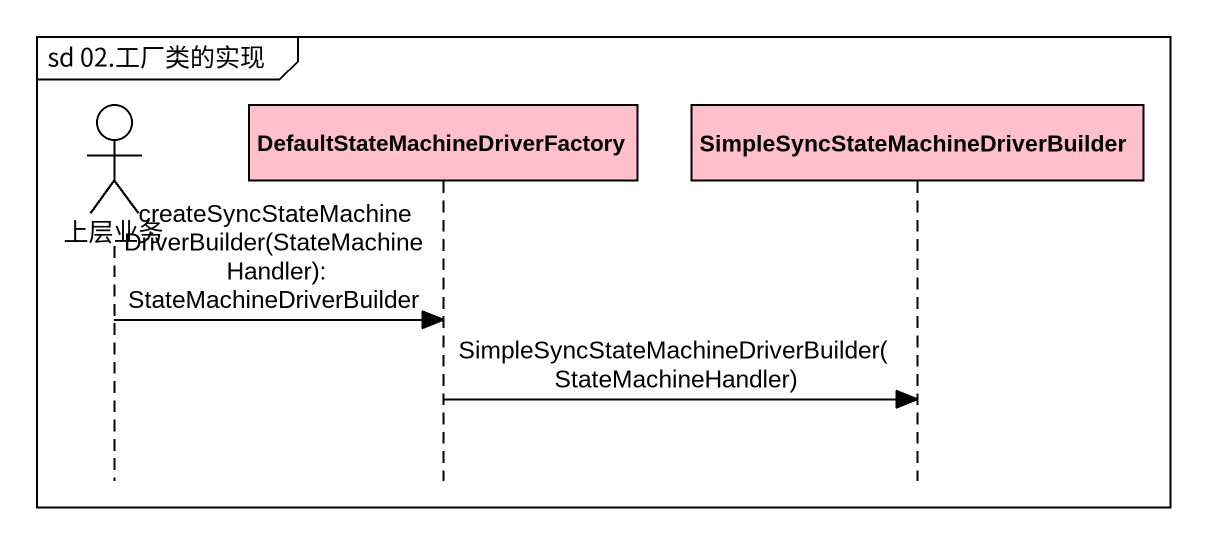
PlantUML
@startuml
mainframe sd 02.工厂类的实现
hide footbox
actor 上层业务 #FFFFFF
participant "DefaultStateMachineDriverFactory" as DefaultStateMachineDriverFac #FFC0CB
participant "SimpleSyncStateMachineDriverBuilder" as SimpleSyncStateMachineDriver #FFC0CB

上层业务 -> DefaultStateMachineDriverFac : createSyncStateMachineDriverBuilder(StateMachineHandler): StateMachineDriverBuilder
DefaultStateMachineDriverFac -> SimpleSyncStateMachineDriver : SimpleSyncStateMachineDriverBuilder(StateMachineHandler)
@enduml
